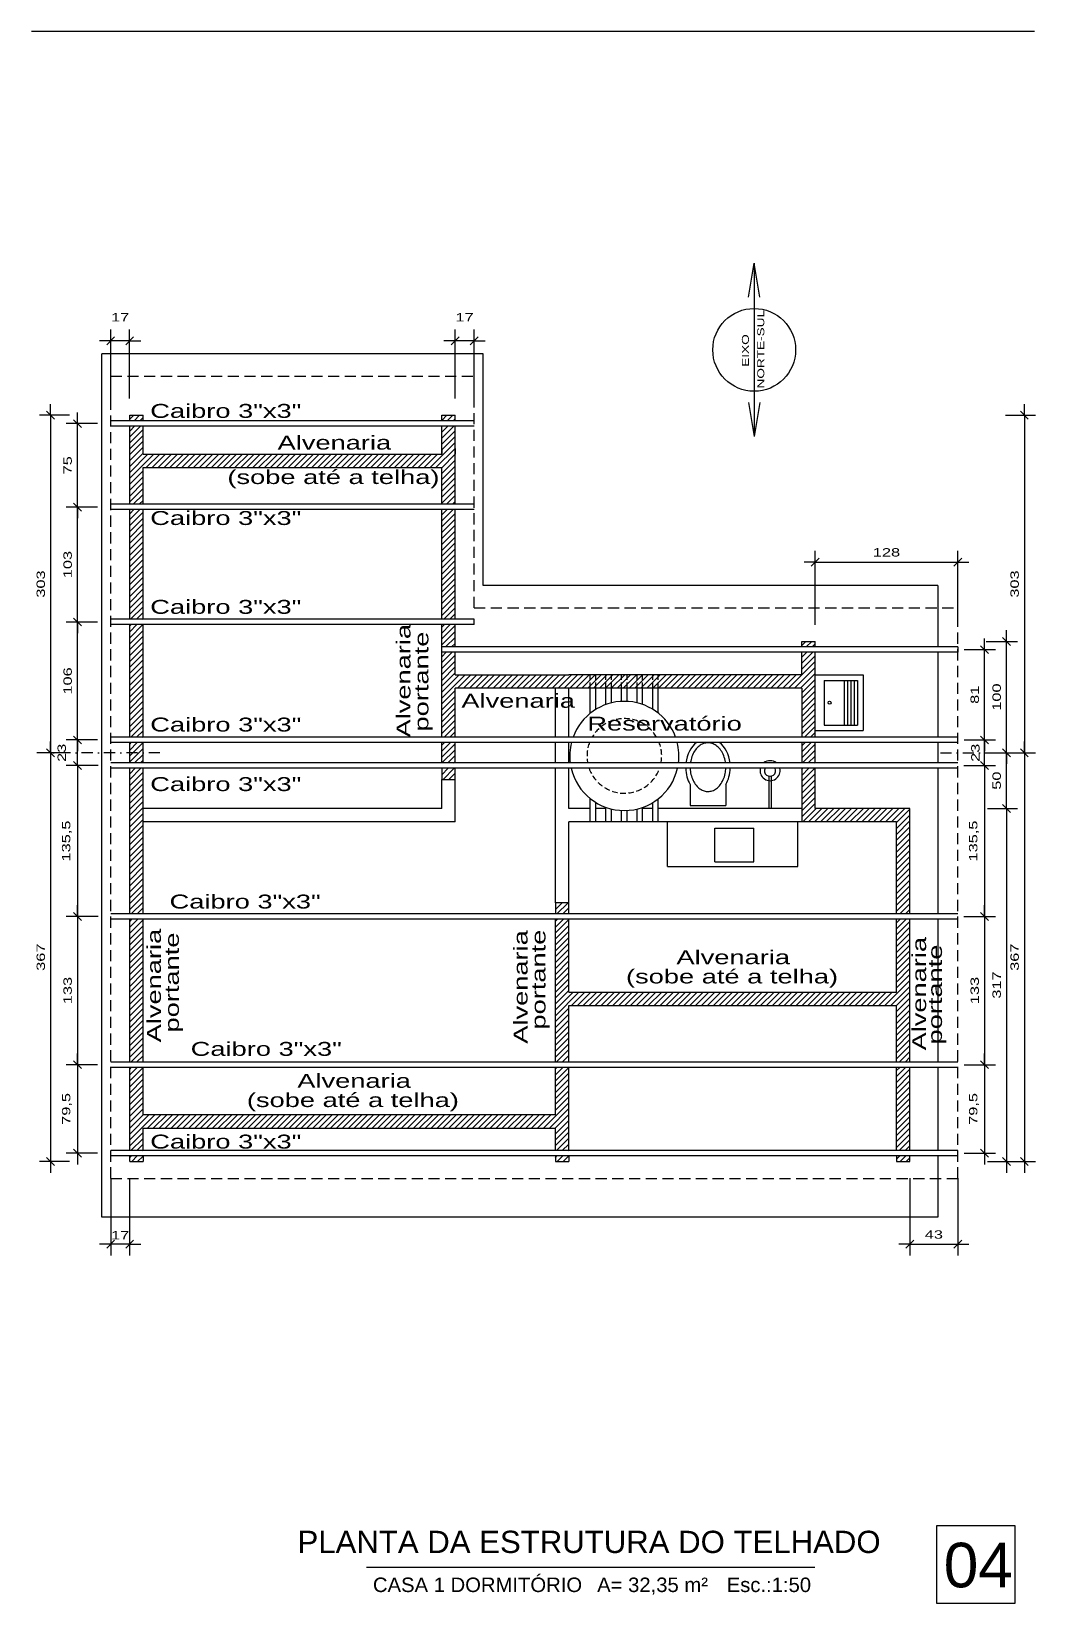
# Model space of a CAD drawing. Header units: millimetres. Extents: x 379 to 8329, y 269 to 4802.
# Drawn here: x 3722 to 4623, y 3391 to 4802 of the extents above; entities that cross this region are included whole.
import ezdxf

# ---------------------------------------------------------------- set-up
doc = ezdxf.new("R2010")
doc.units = ezdxf.units.MM
doc.header["$LTSCALE"] = 20
doc.header["$MEASUREMENT"] = 0
for name, pattern in [('DASHDOT', [1, 0.5, -0.25, 0, -0.25]), ('DASHED', [0.75, 0.5, -0.25]), ('DASHED2', [0.375, 0.25, -0.125]), ('HIDDEN', [0.375, 0.25, -0.125])]:
    doc.linetypes.add(name, pattern=pattern)
for name, color, linetype in [('1', 7, 'Continuous'), ('Cotas', 7, 'Continuous'), ('Texto', 2, 'Continuous')]:
    doc.layers.add(name, color=color, linetype=linetype)
doc.styles.add('REGUA100', font='arial.ttf', dxfattribs={"width": 1.4})
doc.styles.add('Textos Gd.', font='arial.ttf', dxfattribs={"height": 0.15})
doc.dimstyles.new('ISO-25', dxfattribs={"dimscale": 5, "dimtxt": 1.5, "dimasz": 0.01, "dimexe": 2, "dimexo": 3, "dimgap": 0.98, "dimtad": 1, "dimrnd": 0.5, "dimtxsty": 'REGUA100', "dimblk1": 'COTATR', "dimblk2": 'COTATR', "dimsah": 1, "dimcen": 4, "dimdle": 4, "dimclrd": 1, "dimclre": 1, "dimclrt": 2, "dimaunit": 1, "dimadec": 0, "dimazin": 0, "dimtfac": 1, "dimtofl": 0, "dimtmove": 2, "dimatfit": 3, "dimldrblk": 'COTATR', "dimfxl": 1, "dimarcsym": 0})

# ---------------------------------------------------------------- blocks, each defined once
blk = doc.blocks.new('COTATR')
at = {"color": 6}
blk.add_line((-71, -71), (71, 71), dxfattribs=at)
at = {"color": 0, "linetype": 'ByBlock'}
blk.add_line((0, 0), (200, 0), dxfattribs=at)
blk = doc.blocks.new('*D98')
at = {"layer": '1', "color": 1, "lineweight": -2, "transparency": 16777216}
for p, q in [((3756.4, 4154.9), (3729.5, 4154.9)), ((3739.5, 4154.9), (3739.5, 3788)), ((3756.4, 3787.9), (3729.5, 3787.9))]:
    blk.add_line(p, q, dxfattribs=at)
at = {"layer": 'DEFPOINTS', "color": 0, "transparency": 16777216}
for p in [(3771.4, 4154.9), (3739.5, 3787.9), (3771.4, 3787.9)]:
    blk.add_point(p, dxfattribs=at)
at = {"layer": '1', "color": 1, "lineweight": -2, "transparency": 16777216, "xscale": 0.05, "yscale": 0.05, "zscale": 0.05}
for p, rotation in [((3739.5, 4154.9), 90), ((3739.5, 3787.9), 270)]:
    blk.add_blockref('COTATR', p, dxfattribs=dict(at, rotation=rotation))
at = {"layer": '1', "color": 2, "transparency": 16777216, "insert": (3730.8, 3971.4), "char_height": 7.5, "attachment_point": 5, "rotation": 90, "style": 'REGUA100'}
blk.add_mtext('367', dxfattribs=at)
blk = doc.blocks.new('*D99')
at = {"layer": '1', "color": 1, "lineweight": -2, "transparency": 16777216}
for p, q in [((3756.4, 4457.9), (3729.5, 4457.9)), ((3739.5, 4457.9), (3739.5, 4155)), ((3756.4, 4154.9), (3729.5, 4154.9))]:
    blk.add_line(p, q, dxfattribs=at)
at = {"layer": 'DEFPOINTS', "color": 0, "transparency": 16777216}
for p in [(3771.4, 4457.9), (3739.5, 4154.9), (3771.4, 4154.9)]:
    blk.add_point(p, dxfattribs=at)
at = {"layer": '1', "color": 1, "lineweight": -2, "transparency": 16777216, "xscale": 0.05, "yscale": 0.05, "zscale": 0.05}
for p, rotation in [((3739.5, 4457.9), 90), ((3739.5, 4154.9), 270)]:
    blk.add_blockref('COTATR', p, dxfattribs=dict(at, rotation=rotation))
at = {"layer": '1', "color": 2, "transparency": 16777216, "insert": (3730.8, 4306.4), "char_height": 7.5, "attachment_point": 5, "rotation": 90, "style": 'REGUA100'}
blk.add_mtext('303', dxfattribs=at)
blk = doc.blocks.new('*D100')
at = {"layer": '1', "color": 1, "lineweight": -2, "transparency": 16777216}
for p, q in [((3782.1, 4143.5), (3753.6, 4143.5)), ((3763.6, 4143.4), (3763.6, 4008.1)), ((3782.1, 4008), (3753.6, 4008))]:
    blk.add_line(p, q, dxfattribs=at)
at = {"layer": 'DEFPOINTS', "color": 0, "transparency": 16777216}
for p in [(3797.1, 4143.5), (3763.6, 4008), (3797.1, 4008)]:
    blk.add_point(p, dxfattribs=at)
at = {"layer": '1', "color": 1, "lineweight": -2, "transparency": 16777216, "xscale": 0.05, "yscale": 0.05, "zscale": 0.05}
for p, rotation in [((3763.6, 4143.5), 90), ((3763.6, 4008), 270)]:
    blk.add_blockref('COTATR', p, dxfattribs=dict(at, rotation=rotation))
at = {"layer": '1', "color": 2, "transparency": 16777216, "insert": (3754.2, 4075.7), "char_height": 7.5, "attachment_point": 5, "rotation": 90, "style": 'REGUA100'}
blk.add_mtext('135,5', dxfattribs=at)
blk = doc.blocks.new('*D101')
at = {"layer": '1', "color": 1, "lineweight": -2, "transparency": 16777216}
for p, q in [((3781.7, 4008), (3753.6, 4008)), ((3763.6, 4008), (3763.6, 3875)), ((3781.7, 3874.9), (3753.6, 3874.9))]:
    blk.add_line(p, q, dxfattribs=at)
at = {"layer": 'DEFPOINTS', "color": 0, "transparency": 16777216}
for p in [(3796.7, 4008), (3763.6, 3874.9), (3796.7, 3874.9)]:
    blk.add_point(p, dxfattribs=at)
at = {"layer": '1', "color": 1, "lineweight": -2, "transparency": 16777216, "xscale": 0.05, "yscale": 0.05, "zscale": 0.05}
for p, rotation in [((3763.6, 4008), 90), ((3763.6, 3874.9), 270)]:
    blk.add_blockref('COTATR', p, dxfattribs=dict(at, rotation=rotation))
at = {"layer": '1', "color": 2, "transparency": 16777216, "insert": (3754.9, 3941.5), "char_height": 7.5, "attachment_point": 5, "rotation": 90, "style": 'REGUA100'}
blk.add_mtext('133', dxfattribs=at)
blk = doc.blocks.new('*D102')
at = {"layer": '1', "color": 1, "lineweight": -2, "transparency": 16777216}
for p, q in [((3781.7, 3874.9), (3753.6, 3874.9)), ((3763.6, 3874.9), (3763.6, 3795.5)), ((3781.7, 3795.4), (3753.6, 3795.4))]:
    blk.add_line(p, q, dxfattribs=at)
at = {"layer": 'DEFPOINTS', "color": 0, "transparency": 16777216}
for p in [(3796.7, 3874.9), (3763.6, 3795.4), (3796.7, 3795.4)]:
    blk.add_point(p, dxfattribs=at)
at = {"layer": '1', "color": 1, "lineweight": -2, "transparency": 16777216, "xscale": 0.05, "yscale": 0.05, "zscale": 0.05}
for p, rotation in [((3763.6, 3874.9), 90), ((3763.6, 3795.4), 270)]:
    blk.add_blockref('COTATR', p, dxfattribs=dict(at, rotation=rotation))
at = {"layer": '1', "color": 2, "transparency": 16777216, "insert": (3754.2, 3835.2), "char_height": 7.5, "attachment_point": 5, "rotation": 90, "style": 'REGUA100'}
blk.add_mtext('79,5', dxfattribs=at)
blk = doc.blocks.new('*D103')
at = {"layer": '1', "color": 1, "lineweight": -2, "transparency": 16777216}
for p, q in [((3781.7, 4272.3), (3753.6, 4272.3)), ((3763.6, 4166.5), (3763.6, 4272.2)), ((3781.7, 4166.4), (3753.6, 4166.4))]:
    blk.add_line(p, q, dxfattribs=at)
at = {"layer": 'DEFPOINTS', "color": 0, "transparency": 16777216}
for p in [(3763.6, 4272.3), (3796.7, 4272.3), (3796.7, 4166.4)]:
    blk.add_point(p, dxfattribs=at)
at = {"layer": '1', "color": 1, "lineweight": -2, "transparency": 16777216, "xscale": 0.05, "yscale": 0.05, "zscale": 0.05}
for p, rotation in [((3763.6, 4272.3), 90), ((3763.6, 4166.4), 270)]:
    blk.add_blockref('COTATR', p, dxfattribs=dict(at, rotation=rotation))
at = {"layer": '1', "color": 2, "transparency": 16777216, "insert": (3754.9, 4219.4), "char_height": 7.5, "attachment_point": 5, "rotation": 90, "style": 'REGUA100'}
blk.add_mtext('106', dxfattribs=at)
blk = doc.blocks.new('*D104')
at = {"layer": '1', "color": 1, "lineweight": -2, "transparency": 16777216}
for p, q in [((3781.7, 4375.5), (3753.6, 4375.5)), ((3763.6, 4272.3), (3763.6, 4375.5)), ((3781.7, 4272.3), (3753.6, 4272.3))]:
    blk.add_line(p, q, dxfattribs=at)
at = {"layer": 'DEFPOINTS', "color": 0, "transparency": 16777216}
for p in [(3763.6, 4375.5), (3796.7, 4375.5), (3796.7, 4272.3)]:
    blk.add_point(p, dxfattribs=at)
at = {"layer": '1', "color": 1, "lineweight": -2, "transparency": 16777216, "xscale": 0.05, "yscale": 0.05, "zscale": 0.05}
for p, rotation in [((3763.6, 4375.5), 90), ((3763.6, 4272.3), 270)]:
    blk.add_blockref('COTATR', p, dxfattribs=dict(at, rotation=rotation))
at = {"layer": '1', "color": 2, "transparency": 16777216, "insert": (3754.9, 4323.9), "char_height": 7.5, "attachment_point": 5, "rotation": 90, "style": 'REGUA100'}
blk.add_mtext('103', dxfattribs=at)
blk = doc.blocks.new('*D105')
at = {"layer": '1', "color": 1, "lineweight": -2, "transparency": 16777216}
for p, q in [((3781.7, 4450.4), (3753.6, 4450.4)), ((3763.6, 4375.6), (3763.6, 4450.4)), ((3781.7, 4375.5), (3753.6, 4375.5))]:
    blk.add_line(p, q, dxfattribs=at)
at = {"layer": 'DEFPOINTS', "color": 0, "transparency": 16777216}
for p in [(3763.6, 4450.4), (3796.7, 4450.4), (3796.7, 4375.5)]:
    blk.add_point(p, dxfattribs=at)
at = {"layer": '1', "color": 1, "lineweight": -2, "transparency": 16777216, "xscale": 0.05, "yscale": 0.05, "zscale": 0.05}
for p, rotation in [((3763.6, 4450.4), 90), ((3763.6, 4375.5), 270)]:
    blk.add_blockref('COTATR', p, dxfattribs=dict(at, rotation=rotation))
at = {"layer": '1', "color": 2, "transparency": 16777216, "insert": (3754.9, 4413), "char_height": 7.5, "attachment_point": 5, "rotation": 90, "style": 'REGUA100'}
blk.add_mtext('75', dxfattribs=at)
blk = doc.blocks.new('*D106')
at = {"layer": '1', "color": 1, "lineweight": -2, "transparency": 16777216}
for p, q in [((3767.1, 4166.4), (3753.6, 4166.4)), ((3763.6, 4143.5), (3763.6, 4166.4)), ((3767.1, 4143.5), (3753.6, 4143.5))]:
    blk.add_line(p, q, dxfattribs=at)
at = {"layer": 'DEFPOINTS', "color": 0, "transparency": 16777216}
for p in [(3763.6, 4166.4), (3782.1, 4166.4), (3782.1, 4143.5)]:
    blk.add_point(p, dxfattribs=at)
at = {"layer": '1', "color": 1, "lineweight": -2, "transparency": 16777216, "xscale": 0.05, "yscale": 0.05, "zscale": 0.05}
for p, rotation in [((3763.6, 4166.4), 90), ((3763.6, 4143.5), 270)]:
    blk.add_blockref('COTATR', p, dxfattribs=dict(at, rotation=rotation))
at = {"layer": '1', "color": 2, "transparency": 16777216, "insert": (3749.6, 4154.9), "char_height": 7.5, "attachment_point": 5, "rotation": 90, "style": 'REGUA100'}
blk.add_mtext('23', dxfattribs=at)
blk = doc.blocks.new('*D113')
at = {"layer": '1', "color": 1, "lineweight": -2, "transparency": 16777216}
for p, q in [((4573.9, 4166.4), (4587.4, 4166.4)), ((4577.4, 4143.5), (4577.4, 4166.4)), ((4573.9, 4143.5), (4587.4, 4143.5))]:
    blk.add_line(p, q, dxfattribs=at)
at = {"layer": 'DEFPOINTS', "color": 0, "transparency": 16777216}
for p in [(4558.9, 4166.4), (4577.4, 4166.4), (4558.9, 4143.5)]:
    blk.add_point(p, dxfattribs=at)
at = {"layer": '1', "color": 1, "lineweight": -2, "transparency": 16777216, "xscale": 0.05, "yscale": 0.05, "zscale": 0.05}
for p, rotation in [((4577.4, 4166.4), 90), ((4577.4, 4143.5), 270)]:
    blk.add_blockref('COTATR', p, dxfattribs=dict(at, rotation=rotation))
at = {"layer": '1', "color": 2, "transparency": 16777216, "insert": (4569.3, 4154.9), "char_height": 7.5, "attachment_point": 5, "rotation": 90, "style": 'REGUA100'}
blk.add_mtext('23', dxfattribs=at)
blk = doc.blocks.new('*D112')
at = {"layer": '1', "color": 1, "lineweight": -2, "transparency": 16777216}
for p, q in [((4559.3, 4247.5), (4587.4, 4247.5)), ((4577.4, 4166.5), (4577.4, 4247.5)), ((4559.3, 4166.4), (4587.4, 4166.4))]:
    blk.add_line(p, q, dxfattribs=at)
at = {"layer": 'DEFPOINTS', "color": 0, "transparency": 16777216}
for p in [(4544.3, 4247.5), (4577.4, 4247.5), (4544.3, 4166.4)]:
    blk.add_point(p, dxfattribs=at)
at = {"layer": '1', "color": 1, "lineweight": -2, "transparency": 16777216, "xscale": 0.05, "yscale": 0.05, "zscale": 0.05}
for p, rotation in [((4577.4, 4247.5), 90), ((4577.4, 4166.4), 270)]:
    blk.add_blockref('COTATR', p, dxfattribs=dict(at, rotation=rotation))
at = {"layer": '1', "color": 2, "transparency": 16777216, "insert": (4568.7, 4207), "char_height": 7.5, "attachment_point": 5, "rotation": 90, "style": 'REGUA100'}
blk.add_mtext('81', dxfattribs=at)
blk = doc.blocks.new('*D111')
at = {"layer": '1', "color": 1, "lineweight": -2, "transparency": 16777216}
for p, q in [((4559.3, 3874.9), (4587.4, 3874.9)), ((4577.4, 3874.9), (4577.4, 3795.5)), ((4559.3, 3795.4), (4587.4, 3795.4))]:
    blk.add_line(p, q, dxfattribs=at)
at = {"layer": 'DEFPOINTS', "color": 0, "transparency": 16777216}
for p in [(4544.3, 3874.9), (4544.3, 3795.4), (4577.4, 3795.4)]:
    blk.add_point(p, dxfattribs=at)
at = {"layer": '1', "color": 1, "lineweight": -2, "transparency": 16777216, "xscale": 0.05, "yscale": 0.05, "zscale": 0.05}
for p, rotation in [((4577.4, 3874.9), 90), ((4577.4, 3795.4), 270)]:
    blk.add_blockref('COTATR', p, dxfattribs=dict(at, rotation=rotation))
at = {"layer": '1', "color": 2, "transparency": 16777216, "insert": (4568, 3835.2), "char_height": 7.5, "attachment_point": 5, "rotation": 90, "style": 'REGUA100'}
blk.add_mtext('79,5', dxfattribs=at)
blk = doc.blocks.new('*D110')
at = {"layer": '1', "color": 1, "lineweight": -2, "transparency": 16777216}
for p, q in [((4559.3, 4008), (4587.4, 4008)), ((4577.4, 4008), (4577.4, 3875)), ((4559.3, 3874.9), (4587.4, 3874.9))]:
    blk.add_line(p, q, dxfattribs=at)
at = {"layer": 'DEFPOINTS', "color": 0, "transparency": 16777216}
for p in [(4544.3, 4008), (4544.3, 3874.9), (4577.4, 3874.9)]:
    blk.add_point(p, dxfattribs=at)
at = {"layer": '1', "color": 1, "lineweight": -2, "transparency": 16777216, "xscale": 0.05, "yscale": 0.05, "zscale": 0.05}
for p, rotation in [((4577.4, 4008), 90), ((4577.4, 3874.9), 270)]:
    blk.add_blockref('COTATR', p, dxfattribs=dict(at, rotation=rotation))
at = {"layer": '1', "color": 2, "transparency": 16777216, "insert": (4568.7, 3941.5), "char_height": 7.5, "attachment_point": 5, "rotation": 90, "style": 'REGUA100'}
blk.add_mtext('133', dxfattribs=at)
blk = doc.blocks.new('*D109')
at = {"layer": '1', "color": 1, "lineweight": -2, "transparency": 16777216}
for p, q in [((4558.9, 4143.5), (4587.4, 4143.5)), ((4577.4, 4143.4), (4577.4, 4008.1)), ((4558.9, 4008), (4587.4, 4008))]:
    blk.add_line(p, q, dxfattribs=at)
at = {"layer": 'DEFPOINTS', "color": 0, "transparency": 16777216}
for p in [(4543.9, 4143.5), (4543.9, 4008), (4577.4, 4008)]:
    blk.add_point(p, dxfattribs=at)
at = {"layer": '1', "color": 1, "lineweight": -2, "transparency": 16777216, "xscale": 0.05, "yscale": 0.05, "zscale": 0.05}
for p, rotation in [((4577.4, 4143.5), 90), ((4577.4, 4008), 270)]:
    blk.add_blockref('COTATR', p, dxfattribs=dict(at, rotation=rotation))
at = {"layer": '1', "color": 2, "transparency": 16777216, "insert": (4568, 4075.7), "char_height": 7.5, "attachment_point": 5, "rotation": 90, "style": 'REGUA100'}
blk.add_mtext('135,5', dxfattribs=at)
blk = doc.blocks.new('*D108')
at = {"layer": '1', "color": 1, "lineweight": -2, "transparency": 16777216}
for p, q in [((4596.3, 4457.9), (4623.2, 4457.9)), ((4613.2, 4457.9), (4613.2, 4155)), ((4596.3, 4154.9), (4623.2, 4154.9))]:
    blk.add_line(p, q, dxfattribs=at)
at = {"layer": 'DEFPOINTS', "color": 0, "transparency": 16777216}
for p in [(4581.3, 4457.9), (4581.3, 4154.9), (4613.2, 4154.9)]:
    blk.add_point(p, dxfattribs=at)
at = {"layer": '1', "color": 1, "lineweight": -2, "transparency": 16777216, "xscale": 0.05, "yscale": 0.05, "zscale": 0.05}
for p, rotation in [((4613.2, 4457.9), 90), ((4613.2, 4154.9), 270)]:
    blk.add_blockref('COTATR', p, dxfattribs=dict(at, rotation=rotation))
at = {"layer": '1', "color": 2, "transparency": 16777216, "insert": (4604.5, 4306.4), "char_height": 7.5, "attachment_point": 5, "rotation": 90, "style": 'REGUA100'}
blk.add_mtext('303', dxfattribs=at)
blk = doc.blocks.new('*D107')
at = {"layer": '1', "color": 1, "lineweight": -2, "transparency": 16777216}
for p, q in [((4596.3, 4154.9), (4623.2, 4154.9)), ((4613.2, 4154.9), (4613.2, 3788)), ((4596.3, 3787.9), (4623.2, 3787.9))]:
    blk.add_line(p, q, dxfattribs=at)
at = {"layer": 'DEFPOINTS', "color": 0, "transparency": 16777216}
for p in [(4581.3, 4154.9), (4581.3, 3787.9), (4613.2, 3787.9)]:
    blk.add_point(p, dxfattribs=at)
at = {"layer": '1', "color": 1, "lineweight": -2, "transparency": 16777216, "xscale": 0.05, "yscale": 0.05, "zscale": 0.05}
for p, rotation in [((4613.2, 4154.9), 90), ((4613.2, 3787.9), 270)]:
    blk.add_blockref('COTATR', p, dxfattribs=dict(at, rotation=rotation))
at = {"layer": '1', "color": 2, "transparency": 16777216, "insert": (4604.5, 3971.4), "char_height": 7.5, "attachment_point": 5, "rotation": 90, "style": 'REGUA100'}
blk.add_mtext('367', dxfattribs=at)
blk = doc.blocks.new('*D114')
at = {"layer": '1', "color": 1, "lineweight": -2, "transparency": 16777216}
for p, q in [((4580.2, 4104.9), (4607.1, 4104.9)), ((4597.1, 4104.9), (4597.1, 3788)), ((4580.2, 3787.9), (4607.1, 3787.9))]:
    blk.add_line(p, q, dxfattribs=at)
at = {"layer": 'DEFPOINTS', "color": 0, "transparency": 16777216}
for p in [(4565.2, 4104.9), (4565.2, 3787.9), (4597.1, 3787.9)]:
    blk.add_point(p, dxfattribs=at)
at = {"layer": '1', "color": 1, "lineweight": -2, "transparency": 16777216, "xscale": 0.05, "yscale": 0.05, "zscale": 0.05}
for p, rotation in [((4597.1, 4104.9), 90), ((4597.1, 3787.9), 270)]:
    blk.add_blockref('COTATR', p, dxfattribs=dict(at, rotation=rotation))
at = {"layer": '1', "color": 2, "transparency": 16777216, "insert": (4588.4, 3946.4), "char_height": 7.5, "attachment_point": 5, "rotation": 90, "style": 'REGUA100'}
blk.add_mtext('317', dxfattribs=at)
blk = doc.blocks.new('*D115')
at = {"layer": '1', "color": 1, "lineweight": -2, "transparency": 16777216}
for p, q in [((4582.1, 4154.9), (4587.1, 4154.9)), ((4597.1, 4104.9), (4597.1, 4154.9)), ((4582.1, 4104.9), (4587.1, 4104.9))]:
    blk.add_line(p, q, dxfattribs=at)
at = {"layer": 'DEFPOINTS', "color": 0, "transparency": 16777216}
for p in [(4597.1, 4154.9), (4597.1, 4154.9), (4597.1, 4104.9)]:
    blk.add_point(p, dxfattribs=at)
at = {"layer": '1', "color": 1, "lineweight": -2, "transparency": 16777216, "xscale": 0.05, "yscale": 0.05, "zscale": 0.05}
for p, rotation in [((4597.1, 4154.9), 90), ((4597.1, 4104.9), 270)]:
    blk.add_blockref('COTATR', p, dxfattribs=dict(at, rotation=rotation))
at = {"layer": '1', "color": 2, "transparency": 16777216, "insert": (4588.4, 4129.9), "char_height": 7.5, "attachment_point": 5, "rotation": 90, "style": 'REGUA100'}
blk.add_mtext('50', dxfattribs=at)
blk = doc.blocks.new('*D116')
at = {"layer": '1', "color": 1, "lineweight": -2, "transparency": 16777216}
for p, q in [((4579, 4254.9), (4607.1, 4254.9)), ((4597.1, 4155), (4597.1, 4254.9)), ((4579, 4154.9), (4607.1, 4154.9))]:
    blk.add_line(p, q, dxfattribs=at)
at = {"layer": 'DEFPOINTS', "color": 0, "transparency": 16777216}
for p in [(4564, 4254.9), (4597.1, 4254.9), (4564, 4154.9)]:
    blk.add_point(p, dxfattribs=at)
at = {"layer": '1', "color": 1, "lineweight": -2, "transparency": 16777216, "xscale": 0.05, "yscale": 0.05, "zscale": 0.05}
for p, rotation in [((4597.1, 4254.9), 90), ((4597.1, 4154.9), 270)]:
    blk.add_blockref('COTATR', p, dxfattribs=dict(at, rotation=rotation))
at = {"layer": '1', "color": 2, "transparency": 16777216, "insert": (4588.4, 4204.9), "char_height": 7.5, "attachment_point": 5, "rotation": 90, "style": 'REGUA100'}
blk.add_mtext('100', dxfattribs=at)
blk = doc.blocks.new('*D181')
at = {"layer": '1', "color": 1, "lineweight": -2, "transparency": 16777216}
for p, q in [((3793.5, 4472.9), (3793.5, 4534.8)), ((3810.5, 4472.9), (3810.5, 4534.8)), ((3810.5, 4524.8), (3793.6, 4524.8))]:
    blk.add_line(p, q, dxfattribs=at)
at = {"layer": 'DEFPOINTS', "color": 0, "transparency": 16777216}
for p in [(3793.5, 4524.8), (3793.5, 4457.9), (3810.5, 4457.9)]:
    blk.add_point(p, dxfattribs=at)
at = {"layer": '1', "color": 1, "lineweight": -2, "transparency": 16777216, "xscale": 0.05, "yscale": 0.05, "zscale": 0.05}
for p, rotation in [((3793.5, 4524.8), 179.9999999999878), ((3810.5, 4524.8), 359.9999999999877)]:
    blk.add_blockref('COTATR', p, dxfattribs=dict(at, rotation=rotation))
at = {"layer": '1', "color": 2, "transparency": 16777216, "insert": (3802, 4545.9), "char_height": 7.5, "attachment_point": 5, "style": 'REGUA100'}
blk.add_mtext('17', dxfattribs=at)
blk = doc.blocks.new('*D182')
at = {"layer": '1', "color": 1, "lineweight": -2, "transparency": 16777216}
for p, q in [((4102.5, 4472.9), (4102.5, 4534.8)), ((4119.5, 4472.9), (4119.5, 4534.8)), ((4119.5, 4524.8), (4102.6, 4524.8))]:
    blk.add_line(p, q, dxfattribs=at)
at = {"layer": 'DEFPOINTS', "color": 0, "transparency": 16777216}
for p in [(4102.5, 4524.8), (4102.5, 4457.9), (4119.5, 4457.9)]:
    blk.add_point(p, dxfattribs=at)
at = {"layer": '1', "color": 1, "lineweight": -2, "transparency": 16777216, "xscale": 0.05, "yscale": 0.05, "zscale": 0.05}
for p, rotation in [((4102.5, 4524.8), 179.9999999999878), ((4119.5, 4524.8), 359.9999999999877)]:
    blk.add_blockref('COTATR', p, dxfattribs=dict(at, rotation=rotation))
at = {"layer": '1', "color": 2, "transparency": 16777216, "insert": (4111, 4545.9), "char_height": 7.5, "attachment_point": 5, "style": 'REGUA100'}
blk.add_mtext('17', dxfattribs=at)
blk = doc.blocks.new('*D183')
at = {"layer": '1', "color": 1, "lineweight": -2, "transparency": 16777216}
for p, q in [((4425.5, 4269.9), (4425.5, 4336.1)), ((4553.5, 4269.9), (4553.5, 4336.1)), ((4425.6, 4326.1), (4553.5, 4326.1))]:
    blk.add_line(p, q, dxfattribs=at)
at = {"layer": 'DEFPOINTS', "color": 0, "transparency": 16777216}
for p in [(4553.5, 4326.1), (4425.5, 4254.9), (4553.5, 4254.9)]:
    blk.add_point(p, dxfattribs=at)
at = {"layer": '1', "color": 1, "lineweight": -2, "transparency": 16777216, "xscale": 0.05, "yscale": 0.05, "zscale": 0.05, "rotation": 180}
blk.add_blockref('COTATR', (4425.5, 4326.1), dxfattribs=at)
at = {"layer": '1', "color": 1, "lineweight": -2, "transparency": 16777216, "xscale": 0.05, "yscale": 0.05, "zscale": 0.05}
blk.add_blockref('COTATR', (4553.5, 4326.1), dxfattribs=at)
at = {"layer": '1', "color": 2, "transparency": 16777216, "insert": (4489.5, 4334.8), "char_height": 7.5, "attachment_point": 5, "style": 'REGUA100'}
blk.add_mtext('128', dxfattribs=at)
blk = doc.blocks.new('*D184')
at = {"layer": '1', "color": 1, "lineweight": -2, "transparency": 16777216}
for p, q in [((4510.5, 3772.9), (4510.5, 3703.7)), ((4553.5, 3772.9), (4553.5, 3703.7)), ((4510.6, 3713.7), (4553.5, 3713.7))]:
    blk.add_line(p, q, dxfattribs=at)
at = {"layer": 'DEFPOINTS', "color": 0, "transparency": 16777216}
for p in [(4510.5, 3787.9), (4553.5, 3787.9), (4553.5, 3713.7)]:
    blk.add_point(p, dxfattribs=at)
at = {"layer": '1', "color": 1, "lineweight": -2, "transparency": 16777216, "xscale": 0.05, "yscale": 0.05, "zscale": 0.05, "rotation": 180}
blk.add_blockref('COTATR', (4510.5, 3713.7), dxfattribs=at)
at = {"layer": '1', "color": 1, "lineweight": -2, "transparency": 16777216, "xscale": 0.05, "yscale": 0.05, "zscale": 0.05}
blk.add_blockref('COTATR', (4553.5, 3713.7), dxfattribs=at)
at = {"layer": '1', "color": 2, "transparency": 16777216, "insert": (4532, 3722.4), "char_height": 7.5, "attachment_point": 5, "style": 'REGUA100'}
blk.add_mtext('43', dxfattribs=at)
blk = doc.blocks.new('*D185')
at = {"layer": '1', "color": 1, "lineweight": -2, "transparency": 16777216}
for p, q in [((3793.5, 3772.9), (3793.5, 3703.7)), ((3810.5, 3772.9), (3810.5, 3703.7)), ((3810.5, 3713.7), (3793.6, 3713.7))]:
    blk.add_line(p, q, dxfattribs=at)
at = {"layer": 'DEFPOINTS', "color": 0, "transparency": 16777216}
for p in [(3793.5, 3787.9), (3810.5, 3787.9), (3793.5, 3713.7)]:
    blk.add_point(p, dxfattribs=at)
at = {"layer": '1', "color": 1, "lineweight": -2, "transparency": 16777216, "xscale": 0.05, "yscale": 0.05, "zscale": 0.05}
for p, rotation in [((3793.5, 3713.7), 179.9999999999878), ((3810.5, 3713.7), 359.9999999999877)]:
    blk.add_blockref('COTATR', p, dxfattribs=dict(at, rotation=rotation))
at = {"layer": '1', "color": 2, "transparency": 16777216, "insert": (3802, 3721.8), "char_height": 7.5, "attachment_point": 5, "style": 'REGUA100'}
blk.add_mtext('17', dxfattribs=at)

msp = doc.modelspace()

# ---------------------------------------------------------------- hatches: boundary and pattern name
at = {"layer": '1'}
h = msp.add_hatch(dxfattribs=at)
h.set_pattern_fill('ANSI31', color=1, scale=30, style=0)
h.set_pattern_definition([(45, (0, 1274.9296), (-2.6516504, 2.6516504), [])])
h.paths.add_polyline_path([(3822.527, 4452.944), (3822.527, 4457.944), (3810.527, 4457.944), (3810.527, 4452.944)])
h.paths.add_polyline_path([(3822.527, 4448.155), (3810.527, 4448.155), (3810.527, 4378.012), (3822.527, 4378.012), (3822.527, 4410.944), (4090.527, 4410.944), (4090.527, 4378.012), (4102.527, 4378.012), (4102.527, 4448.155), (4090.527, 4448.155), (4090.527, 4422.944), (3822.527, 4422.944)])
h.paths.add_polyline_path([(4102.527, 4452.944), (4102.527, 4457.944), (4090.527, 4457.944), (4090.527, 4452.944)])
h.paths.add_polyline_path([(4102.527, 4373.223), (4090.527, 4373.223), (4090.527, 4274.778), (4102.527, 4274.778)])
h.paths.add_polyline_path([(4090.527, 4249.944), (4102.527, 4249.944), (4102.527, 4269.989), (4090.527, 4269.989)])
h.paths.add_polyline_path([(4090.527, 4168.933), (4102.527, 4168.933), (4102.527, 4212.944), (4223.655, 4212.944), (4223.655, 4224.944), (4204.527, 4224.944), (4102.527, 4224.944), (4102.527, 4245.155), (4090.527, 4245.155)])
h.paths.add_polyline_path([(4102.527, 4164.144), (4090.527, 4164.144), (4090.527, 4145.744), (4102.527, 4145.744)])
h.paths.add_polyline_path([(4090.527, 4140.955), (4090.527, 4130.955), (4102.527, 4130.955), (4102.527, 4140.955)])
h.paths.add_polyline_path([(4223.655, 4212.944), (4228.655, 4212.944), (4228.655, 4224.944), (4223.655, 4224.944)])
h.paths.add_polyline_path([(4228.655, 4212.944), (4237.689, 4212.944), (4237.689, 4224.944), (4228.655, 4224.944)])
h.paths.add_polyline_path([(4242.689, 4224.944), (4237.689, 4224.944), (4237.689, 4212.944), (4242.689, 4212.944)])
h.paths.add_polyline_path([(4251.722, 4224.944), (4242.689, 4224.944), (4242.689, 4212.944), (4251.722, 4212.944)])
h.paths.add_polyline_path([(4251.722, 4212.944), (4256.722, 4212.944), (4256.722, 4224.944), (4251.722, 4224.944)])
h.paths.add_polyline_path([(4265.756, 4224.944), (4256.722, 4224.944), (4256.722, 4212.944), (4265.756, 4212.944)])
h.paths.add_polyline_path([(4270.756, 4224.944), (4265.756, 4224.944), (4265.756, 4212.944), (4270.756, 4212.944)])
h.paths.add_polyline_path([(4270.756, 4212.944), (4279.789, 4212.944), (4279.789, 4224.944), (4270.756, 4224.944)])
h.paths.add_polyline_path([(4279.789, 4212.944), (4284.789, 4212.944), (4284.789, 4224.944), (4279.789, 4224.944)])
h.paths.add_polyline_path([(4284.789, 4212.944), (4413.527, 4212.944), (4413.527, 4168.933), (4425.527, 4168.933), (4425.527, 4194.944), (4425.527, 4245.155), (4413.527, 4245.155), (4413.527, 4224.944), (4284.789, 4224.944)])
h.paths.add_polyline_path([(4413.527, 4254.944), (4413.527, 4249.944), (4425.527, 4249.944), (4425.527, 4254.944)])
h.paths.add_polyline_path([(4425.527, 4164.144), (4413.527, 4164.144), (4413.527, 4145.744), (4425.527, 4145.744)])
h.paths.add_polyline_path([(4413.527, 4092.944), (4498.527, 4092.944), (4498.527, 4010.312), (4510.527, 4010.312), (4510.527, 4104.944), (4425.527, 4104.944), (4425.527, 4140.955), (4413.527, 4140.955)])
h.paths.add_polyline_path([(4498.527, 3957.944), (4498.527, 3939.944), (4204.527, 3939.944), (4204.527, 4005.523), (4192.527, 4005.523), (4192.527, 3877.218), (4204.527, 3877.218), (4204.527, 3927.944), (4498.527, 3927.944), (4498.527, 3877.218), (4510.527, 3877.218), (4510.527, 4005.523), (4498.527, 4005.523)])
h.paths.add_polyline_path([(4510.527, 3872.429), (4498.527, 3872.429), (4498.527, 3797.733), (4510.527, 3797.733)])
h.paths.add_polyline_path([(4510.527, 3787.944), (4510.527, 3792.944), (4498.527, 3792.944), (4498.527, 3787.944)])
h.paths.add_polyline_path([(4192.527, 4020.312), (4192.527, 4010.312), (4204.527, 4010.312), (4204.527, 4020.312)])
h.paths.add_polyline_path([(4192.527, 3829.944), (3822.527, 3829.944), (3822.527, 3872.429), (3810.527, 3872.429), (3810.527, 3797.733), (3822.527, 3797.733), (3822.527, 3817.944), (4192.527, 3817.944), (4192.527, 3797.733), (4204.527, 3797.733), (4204.527, 3872.429), (4192.527, 3872.429)])
h.paths.add_polyline_path([(4204.527, 3787.944), (4204.527, 3792.944), (4192.527, 3792.944), (4192.527, 3787.944)])
h.paths.add_polyline_path([(3822.527, 3787.944), (3822.527, 3792.944), (3810.527, 3792.944), (3810.527, 3787.944)])
h.paths.add_polyline_path([(3822.527, 4005.523), (3810.527, 4005.523), (3810.527, 3877.218), (3822.527, 3877.218)])
h.paths.add_polyline_path([(3822.527, 4140.955), (3810.527, 4140.955), (3810.527, 4010.312), (3822.527, 4010.312)])
h.paths.add_polyline_path([(3822.527, 4145.744), (3822.527, 4154.944), (3810.527, 4154.944), (3810.527, 4145.744)])
h.paths.add_polyline_path([(3810.527, 4164.144), (3810.527, 4154.944), (3822.527, 4154.944), (3822.527, 4164.144)])
h.paths.add_polyline_path([(3822.527, 4269.989), (3810.527, 4269.989), (3810.527, 4168.933), (3822.527, 4168.933)])
h.paths.add_polyline_path([(3810.527, 4274.778), (3822.527, 4274.778), (3822.527, 4373.223), (3810.527, 4373.223)])

# ---------------------------------------------------------------- linework, layer by layer
at = {"color": 1}
msp.add_line((4022.855, 3423.969), (4425.154, 3423.969), dxfattribs=at)
at = {"layer": '1', "color": 1}
for p, q in [((4622.402, 4802.477), (3722.402, 4802.477)), ((3785.527, 3737.944), (3785.527, 4512.944)), ((4127.527, 4512.944), (3785.527, 4512.944)), ((4127.527, 4304.944), (4127.527, 4512.944)), ((4535.527, 4304.944), (4127.527, 4304.944)), ((4535.527, 4304.944), (4535.527, 4249.944)), ((4535.527, 4245.155), (4535.527, 4168.933)), ((4425.527, 4224.845), (4468.527, 4224.845)), ((4468.527, 4224.845), (4468.527, 4174.845)), ((4192.527, 4168.933), (4192.527, 4212.944)), ((4204.527, 4168.933), (4204.527, 4212.944)), ((4433.527, 4219.845), (4433.527, 4179.845)), ((4433.527, 4219.845), (4463.527, 4219.845)), ((4451.527, 4219.845), (4451.527, 4179.845)), ((4454.527, 4219.845), (4454.527, 4179.845)), ((4457.527, 4219.845), (4457.527, 4179.845)), ((4460.527, 4219.845), (4460.527, 4179.845)), ((4463.527, 4219.845), (4463.527, 4179.845)), ((4433.527, 4179.845), (4463.527, 4179.845)), ((4192.527, 4145.744), (4192.527, 4164.144)), ((4204.527, 4145.744), (4204.527, 4164.144)), ((4425.527, 4174.845), (4468.527, 4174.845)), ((4535.527, 4164.144), (4535.527, 4145.744)), ((4192.527, 4020.312), (4192.527, 4140.955)), ((4204.527, 4104.944), (4204.527, 4140.955)), ((4204.527, 4104.944), (4204.527, 4135.944)), ((4535.527, 4140.955), (4535.527, 4010.312)), ((4313.345, 4126.495), (4313.345, 4107.634)), ((4345.345, 4126.495), (4345.345, 4107.634)), ((4384.039, 4133.925), (4384.039, 4104.944)), ((4386.039, 4133.925), (4386.039, 4104.944)), ((4313.345, 4107.634), (4345.345, 4107.634)), ((4090.527, 4104.944), (3822.527, 4104.944)), ((4102.527, 4092.944), (3822.527, 4092.944)), ((4223.655, 4104.944), (4204.527, 4104.944)), ((4413.527, 4092.944), (4204.527, 4092.944)), ((4204.527, 4020.312), (4204.527, 4092.944)), ((4237.689, 4104.944), (4228.655, 4104.944)), ((4279.789, 4104.944), (4270.756, 4104.944)), ((4413.527, 4104.944), (4284.789, 4104.944)), ((4293.027, 4052.944), (4293.027, 4092.944)), ((4410.027, 4052.944), (4410.027, 4092.944)), ((4335.527, 4087.096), (4370.527, 4087.096)), ((4335.527, 4057.096), (4335.527, 4087.096)), ((4370.527, 4057.096), (4370.527, 4087.096)), ((4293.027, 4052.944), (4410.027, 4052.944)), ((4335.527, 4057.096), (4370.527, 4057.096)), ((4535.527, 4005.523), (4535.527, 3877.218)), ((4535.527, 3872.429), (4535.527, 3797.733)), ((4535.527, 3792.944), (4535.527, 3737.944))]:
    msp.add_line(p, q, dxfattribs=at)
at = {"layer": '1', "color": 2}
for p, q in [((4365.851, 4563.895), (4370.845, 4594.487)), ((4370.845, 4594.487), (4370.845, 4438.743)), ((4375.84, 4563.895), (4370.845, 4594.487)), ((4365.851, 4469.335), (4370.845, 4438.743)), ((4375.84, 4469.335), (4370.845, 4438.743))]:
    msp.add_line(p, q, dxfattribs=at)
at = {"layer": '1', "linetype": 'DASHED'}
for p, q in [((3793.527, 4492.944), (4119.527, 4492.944)), ((3793.527, 3772.848), (3793.527, 4492.944)), ((4119.527, 4284.944), (4119.527, 4492.944)), ((4119.527, 4284.944), (4553.527, 4284.944)), ((4553.527, 3772.848), (4553.527, 4284.944)), ((3793.527, 3772.848), (4553.527, 3772.848))]:
    msp.add_line(p, q, dxfattribs=at)
at = {"layer": '1', "color": 3}
for p, q in [((4119.527, 4452.944), (3793.527, 4452.944)), ((4119.527, 4448.155), (3793.527, 4448.155)), ((4119.527, 4378.012), (3793.527, 4378.012)), ((4119.527, 4373.223), (3793.527, 4373.223)), ((4119.527, 4274.778), (3793.527, 4274.778)), ((4119.527, 4269.989), (3793.527, 4269.989)), ((4119.527, 4269.989), (4119.527, 4274.778)), ((4553.527, 4249.944), (4090.527, 4249.944)), ((4553.527, 4245.155), (4090.527, 4245.155)), ((4553.527, 4168.933), (3793.527, 4168.933)), ((4553.527, 4164.144), (3793.527, 4164.144)), ((4553.527, 4145.744), (3793.527, 4145.744)), ((4553.527, 4140.955), (3793.527, 4140.955)), ((4553.527, 4010.312), (3793.527, 4010.312)), ((4553.527, 4005.523), (3793.527, 4005.523)), ((4553.527, 3877.218), (3793.527, 3877.218)), ((4553.527, 3872.429), (3793.527, 3872.429)), ((4553.527, 3797.733), (3793.527, 3797.733)), ((4553.527, 3792.944), (3793.527, 3792.944))]:
    msp.add_line(p, q, dxfattribs=at)
at = {"layer": '1'}
for p, q in [((3810.527, 4457.944), (3822.527, 4457.944)), ((3810.527, 4452.944), (3810.527, 4457.944)), ((3810.527, 4378.012), (3810.527, 4448.155)), ((3822.527, 4452.944), (3822.527, 4457.944)), ((3822.527, 4422.944), (3822.527, 4448.155)), ((4090.527, 4452.944), (4090.527, 4457.944)), ((4090.527, 4457.944), (4102.527, 4457.944)), ((4090.527, 4422.944), (4090.527, 4448.155)), ((4102.527, 4452.944), (4102.527, 4457.944)), ((4102.527, 4378.012), (4102.527, 4448.155)), ((3822.527, 4422.944), (4090.527, 4422.944)), ((3822.527, 4410.944), (4090.527, 4410.944)), ((3822.527, 4378.012), (3822.527, 4410.944)), ((4090.527, 4378.012), (4090.527, 4410.944)), ((3810.527, 4274.778), (3810.527, 4373.223)), ((3822.527, 4274.778), (3822.527, 4373.223)), ((4090.527, 4274.778), (4090.527, 4373.223)), ((4102.527, 4274.778), (4102.527, 4373.223)), ((3810.527, 4168.933), (3810.527, 4269.989)), ((3822.527, 4168.933), (3822.527, 4269.989)), ((4090.527, 4168.933), (4090.527, 4269.989)), ((4102.527, 4249.944), (4102.527, 4269.989)), ((4413.527, 4249.944), (4413.527, 4254.944)), ((4413.527, 4254.944), (4425.527, 4254.944)), ((4425.527, 4249.944), (4425.527, 4254.944)), ((4553.527, 4249.944), (4553.527, 4245.155)), ((4102.527, 4224.944), (4102.527, 4245.155)), ((4413.527, 4224.944), (4413.527, 4245.155)), ((4425.527, 4194.944), (4425.527, 4245.155)), ((4102.527, 4224.944), (4204.527, 4224.944)), ((4413.527, 4224.944), (4204.527, 4224.944)), ((4413.527, 4212.944), (4102.527, 4212.944)), ((4102.527, 4168.933), (4102.527, 4212.944)), ((4425.527, 4168.933), (4425.527, 4202.845)), ((3810.527, 4145.744), (3810.527, 4164.144)), ((3822.527, 4145.744), (3822.527, 4164.144)), ((4090.527, 4145.744), (4090.527, 4164.144)), ((4102.527, 4145.744), (4102.527, 4164.144)), ((4425.527, 4145.744), (4425.527, 4164.144)), ((3810.527, 4010.312), (3810.527, 4140.955)), ((3822.527, 4010.312), (3822.527, 4140.955)), ((4090.527, 4140.955), (4090.527, 4130.955)), ((4102.527, 4130.955), (4102.527, 4140.955)), ((4425.527, 4104.944), (4425.527, 4140.955)), ((4090.527, 4130.955), (4102.527, 4130.955)), ((4498.527, 4092.944), (4413.527, 4092.944)), ((4510.527, 4104.944), (4425.527, 4104.944)), ((4498.527, 4010.312), (4498.527, 4092.944)), ((4510.527, 4010.312), (4510.527, 4104.944)), ((4498.527, 4010.312), (4498.527, 4062.859)), ((4204.527, 4020.312), (4192.527, 4020.312)), ((4192.527, 4020.312), (4192.527, 4010.312)), ((4204.527, 4010.312), (4204.527, 4020.312)), ((3810.527, 3877.218), (3810.527, 4005.523)), ((3822.527, 3877.218), (3822.527, 4005.523)), ((4192.527, 3877.218), (4192.527, 4005.523)), ((4498.527, 3939.944), (4498.527, 4005.523)), ((4498.527, 3957.944), (4498.527, 4005.523)), ((4510.527, 3877.218), (4510.527, 4005.523)), ((4204.527, 3939.944), (4498.527, 3939.944)), ((4204.527, 3927.944), (4498.527, 3927.944)), ((4204.527, 3877.218), (4204.527, 3927.944)), ((4498.527, 3877.218), (4498.527, 3927.944)), ((3810.527, 3797.733), (3810.527, 3872.429)), ((3822.527, 3829.944), (3822.527, 3872.429)), ((4192.527, 3829.944), (4192.527, 3872.429)), ((4204.527, 3797.733), (4204.527, 3872.429)), ((4498.527, 3797.733), (4498.527, 3872.429)), ((4510.527, 3797.733), (4510.527, 3872.429)), ((3822.527, 3797.733), (3822.527, 3817.944)), ((4192.527, 3797.733), (4192.527, 3817.944)), ((3810.527, 3787.944), (3810.527, 3792.944)), ((3810.527, 3787.944), (3822.527, 3787.944)), ((3822.527, 3792.944), (3822.527, 3787.944)), ((4192.527, 3792.944), (4192.527, 3787.944)), ((4192.527, 3787.944), (4204.527, 3787.944)), ((4204.527, 3792.944), (4204.527, 3787.944)), ((4498.527, 3792.944), (4498.527, 3787.944)), ((4498.527, 3787.944), (4510.527, 3787.944)), ((4510.527, 3787.944), (4510.527, 3792.944))]:
    msp.add_line(p, q, dxfattribs=at)
at = {"layer": '1', "linetype": 'DASHED2'}
for p, q in [((4090.527, 4427.944), (4090.527, 4422.944)), ((4102.527, 4427.944), (4102.527, 4422.944))]:
    msp.add_line(p, q, dxfattribs=at)
at = {"layer": '1', "color": 1, "linetype": 'HIDDEN'}
for p, q in [((4223.655, 4212.944), (4223.655, 4224.944)), ((4228.655, 4212.944), (4228.655, 4224.944)), ((4237.689, 4212.944), (4237.689, 4224.944)), ((4242.689, 4212.944), (4242.689, 4224.944)), ((4251.722, 4212.944), (4251.722, 4224.944)), ((4256.722, 4212.944), (4256.722, 4224.944)), ((4265.756, 4212.944), (4265.756, 4224.944)), ((4270.756, 4212.944), (4270.756, 4224.944)), ((4279.789, 4212.944), (4279.789, 4224.944)), ((4284.789, 4212.944), (4284.789, 4224.944))]:
    msp.add_line(p, q, dxfattribs=at)
at = {"layer": '1', "color": 0}
for p, q in [((4413.527, 4212.944), (4413.527, 4168.933)), ((4413.527, 4164.144), (4413.527, 4145.744)), ((4413.527, 4140.955), (4413.527, 4092.944))]:
    msp.add_line(p, q, dxfattribs=at)
at = {"layer": '1', "color": 4, "linetype": 'DASHDOT'}
for p, q in [((3837.678, 4154.944), (3723.34, 4154.944)), ((4537.915, 4154.944), (4622.402, 4154.944))]:
    msp.add_line(p, q, dxfattribs=at)
at = {"layer": '1', "color": 1}
msp.add_lwpolyline([(4534.67, 3391.155), (4534.67, 3461.155), (4604.67, 3461.155), (4604.67, 3391.155)], close=True, dxfattribs=at)
at = {"layer": '1'}
msp.add_circle((4370.845, 4516.615), 37.168, dxfattribs=at)
at = {"layer": '1', "color": 1}
msp.add_circle((4438.443, 4199.845), 1.363, dxfattribs=at)
at = {"layer": '1', "linetype": 'Continuous'}
for start, end in [(20.099513, 159.900487), (165.764125, 187.446309), (352.553691, 14.235875), (193.14019, 346.85981)]:
    msp.add_arc((4254.33, 4152.094), 49, start, end, dxfattribs=at)
at = {"layer": '1', "color": 1, "linetype": 'DASHED2'}
for start, end in [(30.175793, 149.824207), (158.918497, 190.927101), (349.072899, 21.081503), (199.421742, 340.578258)]:
    msp.add_arc((4254.33, 4152.094), 33.5, start, end, dxfattribs=at)
at = {"layer": '1', "color": 1}
for radius, start, end in [(9, 166.30466, 13.69534), (9, 50.253854, 129.746146), (5, 154.775482, 25.224518)]:
    msp.add_arc((4385.039, 4138.824), radius, start, end, dxfattribs=at)
for start_param, end_param in [(6.8270869, 7.70920484), (4.85716577, 5.73928372), (7.8948897, 8.49748274), (4.06888787, 4.67148091)]:
    msp.add_ellipse((4329.345, 4142.013), major_axis=(0, 25.864), ratio=0.77328519, start_param=start_param, end_param=end_param, dxfattribs=at)
for points, knots in [([(4345.106, 4145.744), (4345.003, 4146.545), (4344.868, 4147.337), (4344.287, 4150.028), (4343.681, 4151.858), (4342.144, 4155.212), (4341.213, 4156.734), (4339.125, 4159.366), (4337.968, 4160.475), (4335.538, 4162.23), (4334.266, 4162.876), (4331.692, 4163.711), (4330.389, 4163.903), (4327.787, 4163.844), (4326.486, 4163.595), (4323.922, 4162.639), (4322.66, 4161.932), (4320.262, 4160.057), (4319.128, 4158.89), (4317.101, 4156.152), (4316.208, 4154.582), (4314.756, 4151.151), (4314.198, 4149.29), (4313.737, 4146.825), (4313.653, 4146.286), (4313.583, 4145.744)], [1.73553403, 1.73553403, 1.73553403, 1.73553403, 1.84268417, 1.84268417, 2.10592477, 2.10592477, 2.36916537, 2.36916537, 2.63240596, 2.63240596, 2.89564656, 2.89564656, 3.15888716, 3.15888716, 3.42212775, 3.42212775, 3.68536835, 3.68536835, 3.94860894, 3.94860894, 4.21184954, 4.21184954, 4.47509014, 4.47509014, 4.54765256, 4.54765256, 4.54765256, 4.54765256]), ([(4313.364, 4140.955), (4313.43, 4139.115), (4313.67, 4137.288), (4314.511, 4133.632), (4315.141, 4131.818), (4316.72, 4128.506), (4317.669, 4127.007), (4319.787, 4124.43), (4320.954, 4123.35), (4323.399, 4121.656), (4324.675, 4121.041), (4327.084, 4120.316), (4328.215, 4120.149), (4329.345, 4120.149), (4330.646, 4120.149), (4331.948, 4120.37), (4334.517, 4121.265), (4335.784, 4121.942), (4338.198, 4123.756), (4339.344, 4124.895), (4341.403, 4127.58), (4342.315, 4129.126), (4343.809, 4132.519), (4344.392, 4134.365), (4345.085, 4137.809), (4345.268, 4139.377), (4345.325, 4140.955)], [4.75886072, 4.75886072, 4.75886072, 4.75886072, 5.00157133, 5.00157133, 5.26481193, 5.26481193, 5.52805252, 5.52805252, 5.79129312, 5.79129312, 6.05453371, 6.05453371, 6.28318531, 6.28318531, 6.28318531, 6.5464259, 6.5464259, 6.8096665, 6.8096665, 7.0729071, 7.0729071, 7.33614769, 7.33614769, 7.59938829, 7.59938829, 7.80750914, 7.80750914, 7.80750914, 7.80750914])]:
    msp.add_open_spline(points, degree=3, knots=knots, dxfattribs=at)
for points in [[(3740.533, 4154.936), (3740.533, 4154.953), (3740.483, 4154.944)], [(4612.66, 4154.936), (4612.66, 4154.953), (4612.71, 4154.944)], [(4500.477, 3713.675), (4500.477, 3713.658), (4500.527, 3713.667)]]:
    msp.add_solid(points, dxfattribs=at)
at = {"layer": 'Cotas', "color": 1}
for p, q in [((4223.655, 4190.305), (4223.655, 4212.944)), ((4228.655, 4193.83), (4228.655, 4212.944)), ((4237.689, 4198.182), (4237.689, 4212.944)), ((4242.689, 4199.692), (4242.689, 4212.944)), ((4251.722, 4201.025), (4251.722, 4212.944)), ((4256.722, 4201.036), (4256.722, 4212.944)), ((4265.756, 4199.744), (4265.756, 4212.944)), ((4270.756, 4198.259), (4270.756, 4212.944)), ((4279.789, 4193.961), (4279.789, 4212.944)), ((4284.789, 4190.477), (4284.789, 4212.944)), ((4090.527, 4104.944), (4090.527, 4130.955)), ((4102.527, 4092.944), (4102.527, 4130.955)), ((4223.655, 4092.944), (4223.655, 4113.884)), ((4228.655, 4092.944), (4228.655, 4110.359)), ((4279.789, 4092.944), (4279.789, 4110.228)), ((4284.789, 4092.944), (4284.789, 4113.712)), ((4237.689, 4092.944), (4237.689, 4106.007)), ((4242.689, 4092.944), (4242.689, 4104.497)), ((4251.722, 4092.944), (4251.722, 4103.164)), ((4256.722, 4092.944), (4256.722, 4103.153)), ((4265.756, 4092.944), (4265.756, 4104.445)), ((4270.756, 4092.944), (4270.756, 4105.93)), ((4535.527, 3737.944), (3785.527, 3737.944))]:
    msp.add_line(p, q, dxfattribs=at)
at = {"layer": 'Cotas'}
for p, q in [((4204.527, 3939.944), (4204.527, 4005.523)), ((4192.527, 3829.944), (3822.527, 3829.944)), ((3822.527, 3817.944), (4192.527, 3817.944))]:
    msp.add_line(p, q, dxfattribs=at)

# ---------------------------------------------------------------- texts
at = {"layer": '1', "color": 2, "style": 'REGUA100', "width": 1.4}
for s, p in [('NORTE-SUL', (4379.835, 4481.968)), ('EIXO', (4366.044, 4501.445))]:
    msp.add_text(s, height=6.24, rotation=90, dxfattribs=at).set_placement(p)
at = {"layer": '1', "color": 0, "style": 'REGUA100', "width": 1.4}
for s, p in [('Caibro 3"x3"', (3828.964, 4455.585)), ('Alvenaria', (3943.203, 4427.093)), ('(sobe até a telha)', (3898.191, 4396.176)), ('Caibro 3"x3"', (3828.964, 4359.408)), ('Caibro 3"x3"', (3828.964, 4279.658)), ('Alvenaria', (4108.092, 4195.345)), ('Caibro 3"x3"', (3828.964, 4174.006)), ('Reservatório', (4221.128, 4174.826)), ('Caibro 3"x3"', (3828.964, 4120.535)), ('Caibro 3"x3"', (3846.312, 4015.114)), ('Alvenaria', (4301.055, 3965.131)), ('(sobe até a telha)', (4255.801, 3947.852)), ('Caibro 3"x3"', (3865.278, 3882.848)), ('Alvenaria', (3960.903, 3854.165)), ('(sobe até a telha)', (3915.649, 3836.886)), ('Caibro 3"x3"', (3828.964, 3799.63))]:
    msp.add_text(s, height=12.5, dxfattribs=at).set_placement(p)
for s, p in [('Alvenaria', (4062.439, 4168.647)), ('portante', (4078.513, 4174.01)), ('Alvenaria', (3838.559, 3894.97)), ('Alvenaria', (4167.457, 3893.741)), ('portante', (4183.531, 3906.447)), ('portante', (3854.633, 3903.839)), ('Alvenaria', (4525.067, 3887.697)), ('portante', (4539.302, 3893.06))]:
    msp.add_text(s, height=12.5, rotation=90, dxfattribs=at).set_placement(p)
at = {"layer": 'Texto', "color": 3, "style": 'Textos Gd.'}
for s, height, p in [('PLANTA DA ESTRUTURA DO TELHADO', 20, (3961.098, 3436.523)), ('04', 40, (4540.848, 3405.719))]:
    msp.add_text(s, height=height, dxfattribs=at).set_placement(p)
at = {"layer": 'Texto', "color": 2, "style": 'Textos Gd.'}
for s, p in [('CASA 1 DORMITÓRIO', (4028.773, 3401.49)), ('A= 32,35 m²', (4229.923, 3401.49)), ('Esc.:1:50', (4346.14, 3401.49))]:
    msp.add_text(s, height=13, dxfattribs=at).set_placement(p)

# ---------------------------------------------------------------- dimensions: what is measured, and where the dimension line sits
at = {"layer": '1'}
for p1, p2, distance, picture, middle in [((3810.527, 4457.944), (3793.527, 4457.944), -66.887, '*D181', (3802.027, 4545.947)), ((4119.527, 4457.944), (4102.527, 4457.944), -66.887, '*D182', (4111.027, 4545.947)), ((3771.43, 4457.944), (3771.43, 4154.944), -31.923, '*D99', (3730.775, 4306.444)), ((3796.696, 4375.512), (3796.696, 4450.444), 33.107, '*D105', (3754.876, 4412.978)), ((4581.306, 4457.944), (4581.306, 4154.944), 31.923, '*D108', (4604.497, 4306.444)), ((3796.696, 4272.278), (3796.696, 4375.512), 33.107, '*D104', (3754.858, 4323.895)), ((4425.527, 4254.944), (4553.527, 4254.944), 71.132, '*D183', (4489.527, 4334.805)), ((3796.6963, 4166.4334), (3796.6963, 4272.2783), 33.1066, '*D103', (3754.8604, 4219.3558)), ((4563.976, 4154.944), (4563.976, 4254.944), -33.107, '*D116', (4588.354, 4204.944)), ((4544.319, 4166.433), (4544.319, 4247.55), -33.107, '*D112', (4568.696, 4206.991)), ((3771.43, 4154.944), (3771.43, 3787.944), -31.923, '*D98', (3730.775, 3971.444)), ((4581.306, 4154.944), (4581.306, 3787.944), 31.923, '*D107', (4604.497, 3971.444)), ((4597.083, 4104.894), (4597.083, 4154.944), 0, '*D115', (4588.354, 4129.919)), ((3797.133, 4143.455), (3797.133, 4008.023), -33.543, '*D100', (3754.183, 4075.739)), ((4543.883, 4143.455), (4543.883, 4008.023), 33.543, '*D109', (4568.019, 4075.739)), ((4565.16, 4104.944), (4565.16, 3787.944), 31.923, '*D114', (4588.351, 3946.444)), ((3796.696, 4008.023), (3796.696, 3874.929), -33.107, '*D101', (3754.858, 3941.476)), ((4544.319, 4008.023), (4544.319, 3874.929), 33.107, '*D110', (4568.694, 3941.476)), ((3796.69632, 3874.92917), (3796.69632, 3795.44419), -33.10659, '*D102', (3754.18257, 3835.18668)), ((4544.31914, 3874.92917), (4544.31914, 3795.44419), 33.10659, '*D111', (4568.01857, 3835.18668)), ((4510.527, 3787.944), (4553.527, 3787.944), -74.277, '*D184', (4532.027, 3722.399))]:
    dim = msp.add_aligned_dim(p1=p1, p2=p2, distance=distance, dimstyle='ISO-25', override={"dimblk": 'COTATR', "dimatfit": 2}, dxfattribs=at)
    dim.commit()
    dim.dimension.update_dxf_attribs({"geometry": picture, "text_midpoint": middle})
for base, p1, p2, angle, picture, middle in [((3763.59, 4166.433), (3782.133, 4143.455), (3782.133, 4166.433), 90, '*D106', (3749.602, 4154.944)), ((4577.426, 4166.433), (4558.883, 4143.455), (4558.883, 4166.433), 90, '*D113', (4569.277, 4154.944)), ((3793.527, 3713.667), (3810.527, 3787.944), (3793.527, 3787.944), 180, '*D185', (3802.027, 3721.819))]:
    dim = msp.add_linear_dim(base=base, p1=p1, p2=p2, angle=angle, dimstyle='ISO-25', override={"dimblk": 'COTATR', "dimatfit": 2}, dxfattribs=at)
    dim.commit()
    dim.dimension.update_dxf_attribs({"geometry": picture, "text_midpoint": middle, "dimtype": 161})

doc.saveas('drawing.dxf')
